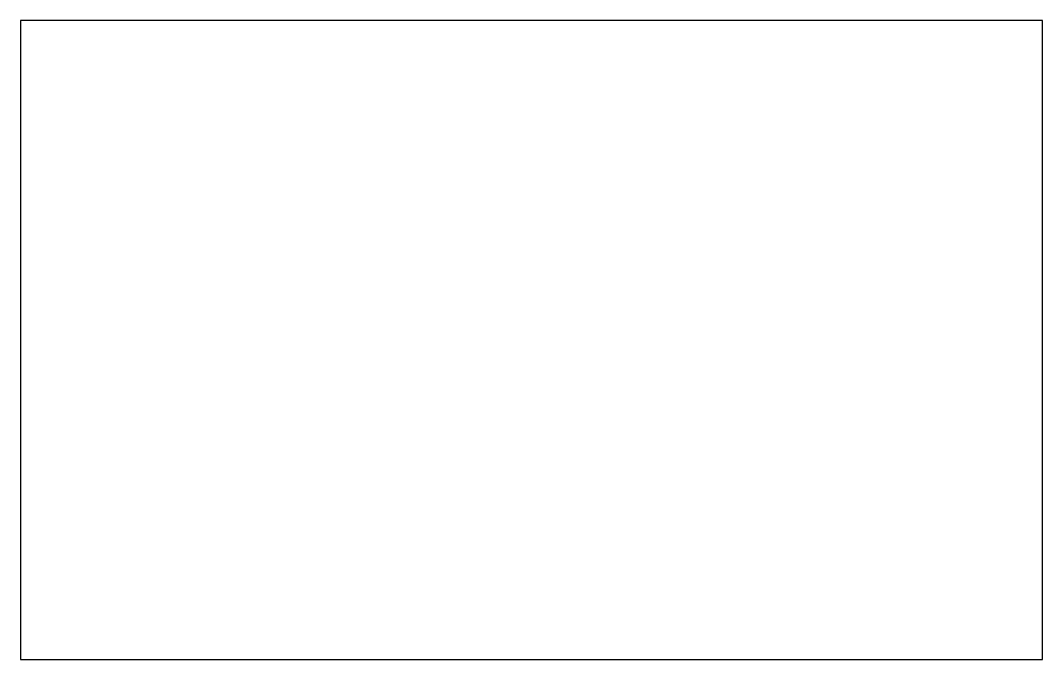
# Model space of a CAD drawing. Header units: millimetres. Extents: x 0 to 80, y 0 to 50.
import ezdxf

# ---------------------------------------------------------------- set-up
doc = ezdxf.new("R2010")
doc.units = ezdxf.units.MM

msp = doc.modelspace()

# ---------------------------------------------------------------- linework, layer by layer
at = {"layer": 'Sketch'}
for p, q in [((80, 50), (0, 50)), ((0, 50), (0, 0)), ((80, 0), (80, 50)), ((0, 0), (80, 0))]:
    msp.add_line(p, q, dxfattribs=at)

doc.saveas('drawing.dxf')
